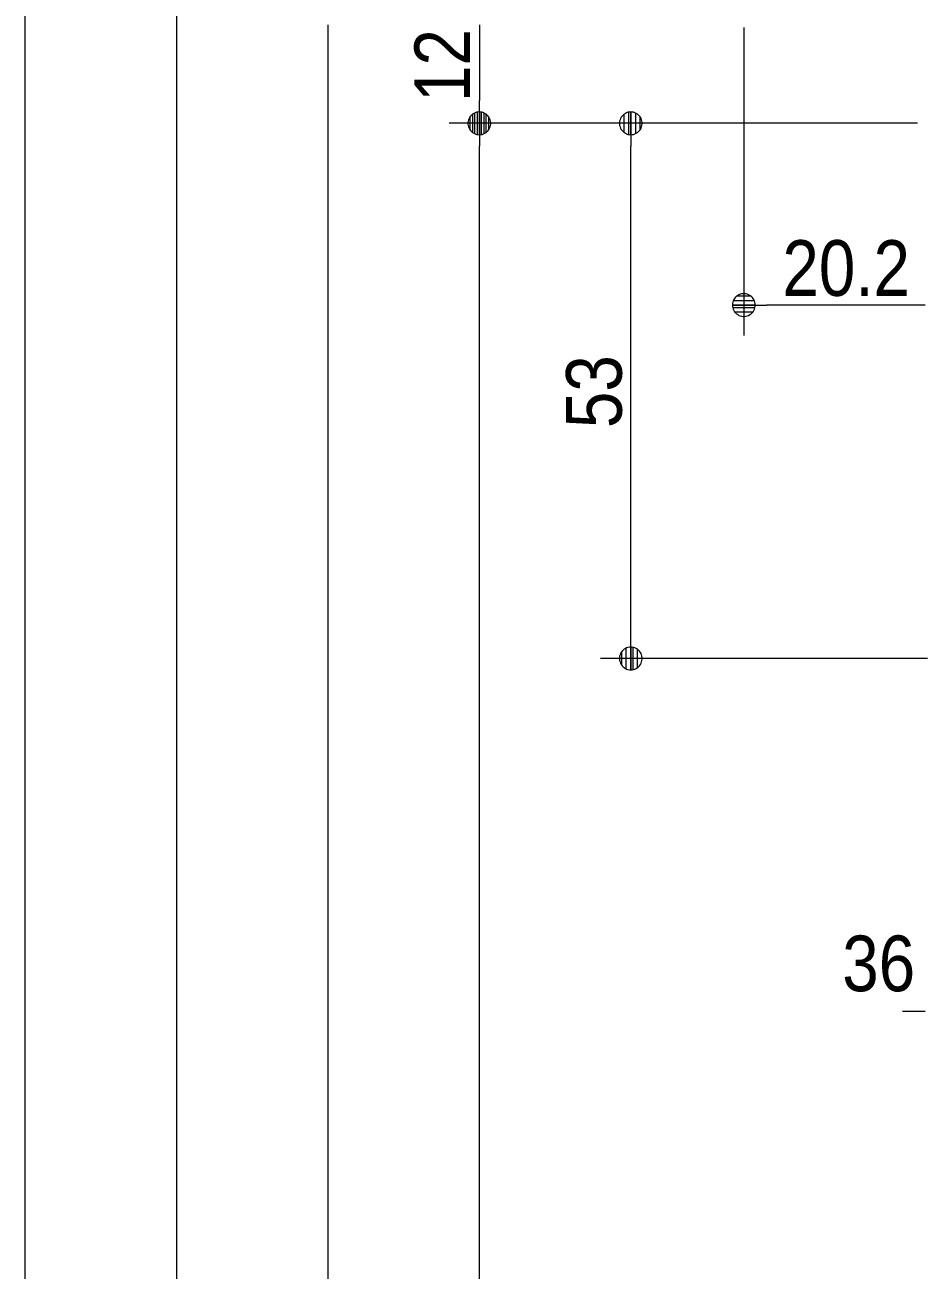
# Model space of a CAD drawing. Units: millimetres, scale not verified, with parts at other scales. Extents: x -4547 to 4547, y -2284 to 2284.
# Drawn here: x -2587 to -2141, y -455 to 162 of the extents above; entities that cross this region are included whole.
import ezdxf
from ezdxf.enums import TextEntityAlignment as Align

# ---------------------------------------------------------------- set-up
doc = ezdxf.new("R2010")
doc.units = ezdxf.units.MM
doc.header["$LTSCALE"] = 20
for name, color, linetype, lineweight in [('0-1_2寸法-2', 7, 'Continuous', 9), ('0-2_0', 7, 'Continuous', 9), ('0-4_2寸法-1', 7, 'Continuous', 9)]:
    doc.layers.add(name, color=color, linetype=linetype, lineweight=lineweight)
doc.styles.add('ＭＳ Ｐゴシック', font='')
doc.styles.get('ＭＳ Ｐゴシック').set_extended_font_data('MS PGothic')

# ---------------------------------------------------------------- blocks, each defined once
blk = doc.blocks.new('_Dot')
at = {"layer": '0-2_0'}
for p, q in [((-10, 0), (-20, 0)), ((9.78, 2), (-9.78, 2)), ((7.99, 6), (-7.99, 6)), ((9.16, -3.98), (-9.16, -3.98)), ((6, -7.98), (-6, -7.98))]:
    blk.add_line(p, q, dxfattribs=at)
for points in [[(10, 0), (9.92, 1.25), (9.69, 2.49), (9.3, 3.68), (8.76, 4.82), (8.09, 5.88), (7.29, 6.85), (6.37, 7.71), (5.36, 8.44), (4.26, 9.05), (3.09, 9.51), (1.87, 9.82), (0.63, 9.98), (-0.63, 9.98), (-1.87, 9.82), (-3.09, 9.51), (-4.26, 9.05), (-5.36, 8.44), (-6.37, 7.71), (-7.29, 6.85), (-8.09, 5.88), (-8.76, 4.82), (-9.3, 3.68), (-9.69, 2.49), (-9.92, 1.25), (-10, 0), (0, 0)], [(-10, 0), (-9.92, -1.25), (-9.69, -2.49), (-9.3, -3.68), (-8.76, -4.82), (-8.09, -5.88), (-7.29, -6.85), (-6.37, -7.71), (-5.36, -8.44), (-4.26, -9.05), (-3.09, -9.51), (-1.87, -9.82), (-0.63, -9.98), (0.63, -9.98), (1.87, -9.82), (3.09, -9.51), (4.26, -9.05), (5.36, -8.44), (6.37, -7.71), (7.29, -6.85), (8.09, -5.88), (8.76, -4.82), (9.3, -3.68), (9.69, -2.49), (9.92, -1.25), (10, 0), (0, 0)]]:
    blk.add_lwpolyline(points, close=True, dxfattribs=at)

msp = doc.modelspace()

# ---------------------------------------------------------------- linework, layer by layer
at = {"layer": '0-1_2寸法-2'}
msp.add_line((-2140.88, -326.93), (-2152.14, -326.93), dxfattribs=at)
at = {"layer": '0-4_2寸法-1'}
for p, q in [((-2586.58, 206.74), (-2586.58, -1634.74)), ((-2511.58, 191.74), (-2511.58, -1634.74)), ((-2436.58, 161.74), (-2436.58, -1634.74)), ((-2361.58, 161.74), (-2361.58, 124.26)), ((-2230.63, 160.5), (-2230.63, 8)), ((-2144.62, 113), (-2376.58, 113)), ((-2144.62, 113), (-2376.58, 113)), ((-2144.62, 113), (-2301.58, 113)), ((-2361.58, -1564.74), (-2361.58, 101.74)), ((-2286.58, -140.74), (-2286.58, 101.74)), ((-2140.88, 23), (-2219.37, 23)), ((-2139.62, -152), (-2301.58, -152))]:
    msp.add_line(p, q, dxfattribs=at)

# ---------------------------------------------------------------- block references
at = {"layer": '0-4_2寸法-1', "xscale": 0.5627563, "yscale": 0.5627563}
for p, rotation in [((-2361.58, 113), 270), ((-2361.58, 113), 90), ((-2286.58, 113), 90), ((-2230.63, 23), 180), ((-2286.58, -152), 270)]:
    msp.add_blockref('_Dot', p, dxfattribs=dict(at, rotation=rotation))

# ---------------------------------------------------------------- texts
at = {"layer": '0-1_2寸法-2', "style": 'ＭＳ Ｐゴシック', "width": 0.9}
msp.add_text('36', height=27.57, dxfattribs=at).set_placement((-2181.9, -325.08), align=Align.BOTTOM_LEFT)
at = {"layer": '0-4_2寸法-1', "style": 'ＭＳ Ｐゴシック', "width": 0.9}
for s, p in [('12', (-2357.86, 123.55)), ('53', (-2282.79, -37.94))]:
    msp.add_text(s, height=27.57, rotation=90, dxfattribs=at).set_placement(p, align=Align.BOTTOM_LEFT)
msp.add_text('20.2', height=27.57, dxfattribs=at).set_placement((-2211.53, 19.28), align=Align.BOTTOM_LEFT)

doc.saveas('drawing.dxf')
